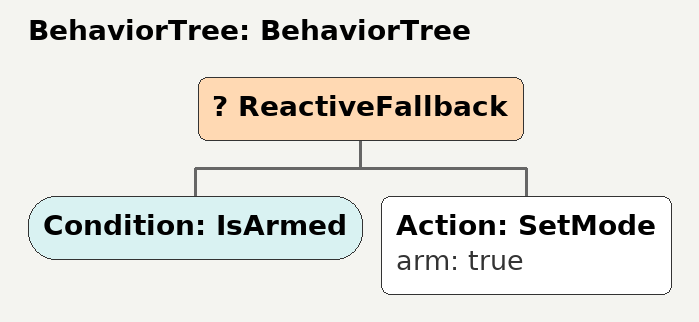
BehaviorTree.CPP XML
<?xml version="1.0"?>
<root main_tree_to_execute="BehaviorTree">
    <BehaviorTree ID="BehaviorTree">
        <ReactiveFallback>
            <Condition ID="IsArmed"/>
            <Action ID="SetMode" arm="true"/>
        </ReactiveFallback>
    </BehaviorTree>
</root>
